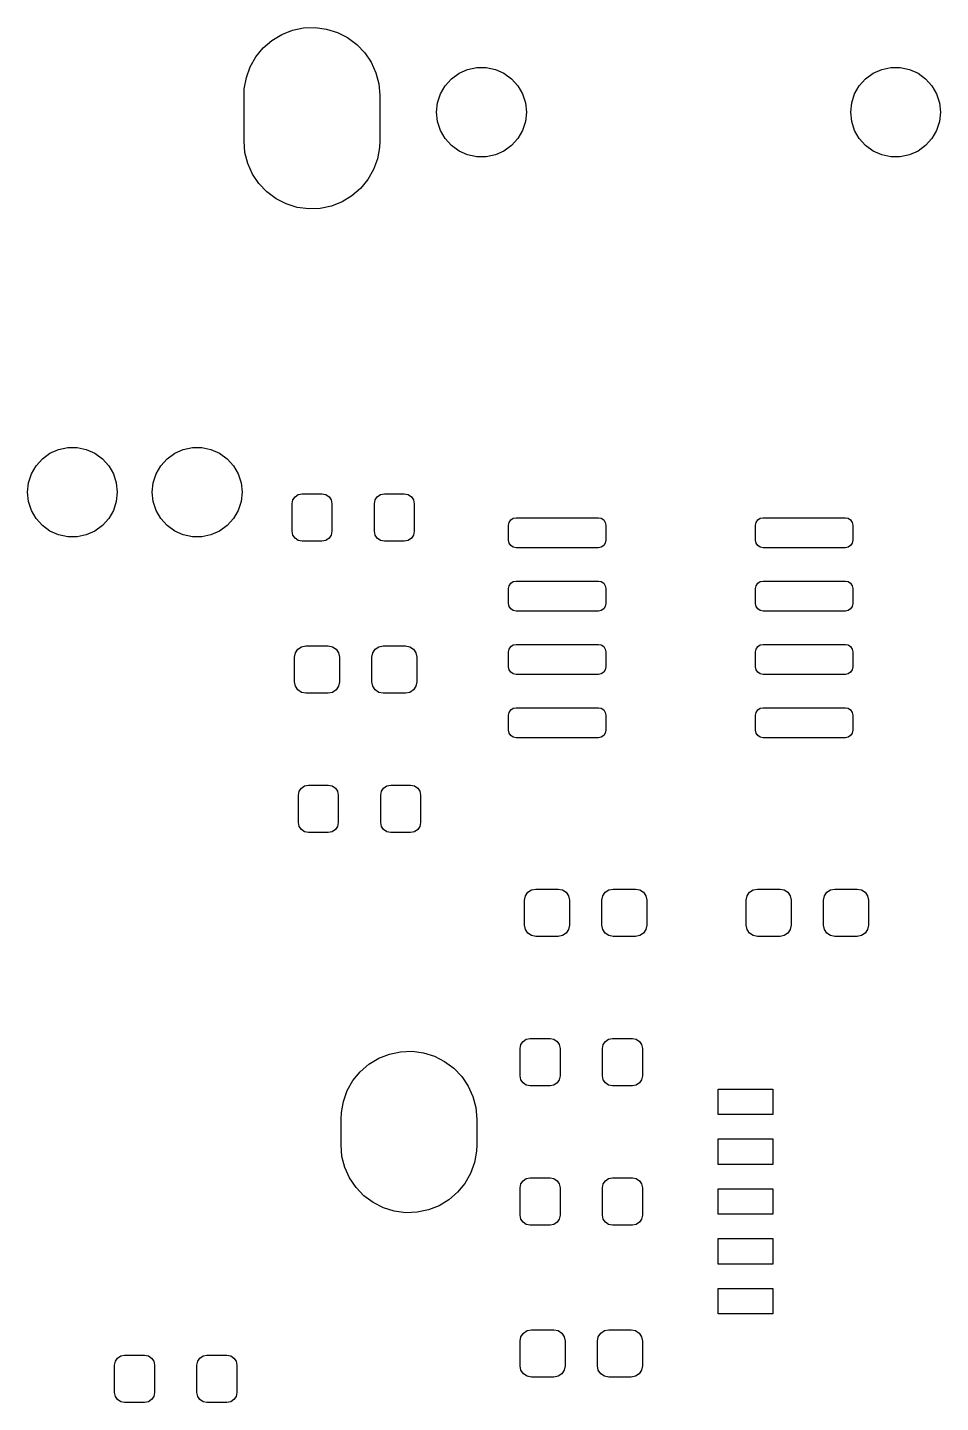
# Model space of a CAD drawing. Extents: x 74 to 207, y -142 to -34.
# Drawn here: x 166.7 to 185, y -61.44 to -33.86 of the extents above; entities that cross this region are included whole.
import ezdxf

# ---------------------------------------------------------------- set-up
doc = ezdxf.new("R2010")
doc.units = 0
doc.layers.add('BLACK', color=7, linetype='CONTINUOUS')

msp = doc.modelspace()

# ---------------------------------------------------------------- linework, layer by layer
at = {"layer": 'BLACK', "linetype": 'CONTINUOUS'}
for p, q in [((172.009, -33.9174), (172.234, -33.8701)), ((172.234, -33.8701), (172.464, -33.8615)), ((172.464, -33.8615), (172.692, -33.8917)), ((172.692, -33.8917), (172.912, -33.9599)), ((171.425, -34.2719), (171.599, -34.1211)), ((171.599, -34.1211), (171.795, -34.0018)), ((171.795, -34.0018), (172.009, -33.9174)), ((172.912, -33.9599), (173.117, -34.0641)), ((173.117, -34.0641), (173.301, -34.2014)), ((171.165, -34.6495), (171.279, -34.4497)), ((171.279, -34.4497), (171.425, -34.2719)), ((173.301, -34.2014), (173.46, -34.3678)), ((173.46, -34.3678), (173.588, -34.5586)), ((171.087, -34.8657), (171.165, -34.6495)), ((173.588, -34.5586), (173.683, -34.7683)), ((175.351, -34.7806), (175.523, -34.704)), ((175.523, -34.704), (175.707, -34.6649)), ((175.707, -34.6649), (175.895, -34.6649)), ((175.895, -34.6649), (176.079, -34.704)), ((176.079, -34.704), (176.251, -34.7806)), ((183.651, -34.7806), (183.823, -34.704)), ((183.823, -34.704), (184.007, -34.6649)), ((184.007, -34.6649), (184.195, -34.6649)), ((184.195, -34.6649), (184.379, -34.704)), ((184.379, -34.704), (184.551, -34.7806)), ((171.046, -35.092), (171.087, -34.8657)), ((173.683, -34.7683), (173.741, -34.9909)), ((173.741, -34.9909), (173.76, -35.22)), ((175.073, -35.031), (175.199, -34.8912)), ((175.199, -34.8912), (175.351, -34.7806)), ((176.251, -34.7806), (176.403, -34.8912)), ((176.403, -34.8912), (176.529, -35.031)), ((183.373, -35.031), (183.499, -34.8912)), ((183.499, -34.8912), (183.651, -34.7806)), ((184.551, -34.7806), (184.703, -34.8912)), ((184.703, -34.8912), (184.829, -35.031)), ((171.04, -35.22), (171.046, -35.092)), ((171.04, -36.14), (171.04, -35.22)), ((173.76, -35.22), (173.76, -36.14)), ((174.921, -35.3729), (174.979, -35.1939)), ((174.979, -35.1939), (175.073, -35.031)), ((176.529, -35.031), (176.623, -35.1939)), ((176.623, -35.1939), (176.681, -35.3729)), ((183.221, -35.3729), (183.279, -35.1939)), ((183.279, -35.1939), (183.373, -35.031)), ((184.829, -35.031), (184.923, -35.1939)), ((184.923, -35.1939), (184.981, -35.3729)), ((174.901, -35.56), (174.921, -35.3729)), ((174.921, -35.7471), (174.901, -35.56)), ((176.681, -35.3729), (176.701, -35.56)), ((176.701, -35.56), (176.681, -35.7471)), ((183.201, -35.56), (183.221, -35.3729)), ((183.221, -35.7471), (183.201, -35.56)), ((184.981, -35.3729), (185.001, -35.56)), ((185.001, -35.56), (184.981, -35.7471)), ((174.979, -35.9261), (174.921, -35.7471)), ((176.681, -35.7471), (176.623, -35.9261)), ((183.279, -35.9261), (183.221, -35.7471)), ((184.981, -35.7471), (184.923, -35.9261)), ((175.073, -36.089), (174.979, -35.9261)), ((175.199, -36.2288), (175.073, -36.089)), ((176.529, -36.089), (176.403, -36.2288)), ((176.623, -35.9261), (176.529, -36.089)), ((183.373, -36.089), (183.279, -35.9261)), ((183.499, -36.2288), (183.373, -36.089)), ((184.829, -36.089), (184.703, -36.2288)), ((184.923, -35.9261), (184.829, -36.089)), ((171.059, -36.3691), (171.04, -36.14)), ((171.117, -36.5917), (171.059, -36.3691)), ((173.754, -36.268), (173.713, -36.4943)), ((173.76, -36.14), (173.754, -36.268)), ((175.351, -36.3394), (175.199, -36.2288)), ((175.523, -36.416), (175.351, -36.3394)), ((176.251, -36.3394), (176.079, -36.416)), ((176.403, -36.2288), (176.251, -36.3394)), ((183.651, -36.3394), (183.499, -36.2288)), ((183.823, -36.416), (183.651, -36.3394)), ((184.551, -36.3394), (184.379, -36.416)), ((184.703, -36.2288), (184.551, -36.3394)), ((171.212, -36.8014), (171.117, -36.5917)), ((173.713, -36.4943), (173.635, -36.7105)), ((175.707, -36.4551), (175.523, -36.416)), ((175.895, -36.4551), (175.707, -36.4551)), ((176.079, -36.416), (175.895, -36.4551)), ((184.007, -36.4551), (183.823, -36.416)), ((184.195, -36.4551), (184.007, -36.4551)), ((184.379, -36.416), (184.195, -36.4551)), ((171.34, -36.9922), (171.212, -36.8014)), ((173.521, -36.9103), (173.375, -37.0881)), ((173.635, -36.7105), (173.521, -36.9103)), ((171.499, -37.1586), (171.34, -36.9922)), ((171.683, -37.2959), (171.499, -37.1586)), ((173.375, -37.0881), (173.201, -37.2389)), ((171.888, -37.4001), (171.683, -37.2959)), ((172.108, -37.4683), (171.888, -37.4001)), ((172.336, -37.4985), (172.108, -37.4683)), ((172.566, -37.4899), (172.336, -37.4985)), ((172.791, -37.4426), (172.566, -37.4899)), ((173.005, -37.3582), (172.791, -37.4426)), ((173.201, -37.2389), (173.005, -37.3582)), ((166.998, -42.5112), (167.15, -42.4006)), ((167.15, -42.4006), (167.322, -42.324)), ((167.322, -42.324), (167.506, -42.2849)), ((167.506, -42.2849), (167.694, -42.2849)), ((167.694, -42.2849), (167.878, -42.324)), ((167.878, -42.324), (168.05, -42.4006)), ((168.05, -42.4006), (168.202, -42.5112)), ((169.498, -42.5112), (169.65, -42.4006)), ((169.65, -42.4006), (169.822, -42.324)), ((169.822, -42.324), (170.006, -42.2849)), ((170.006, -42.2849), (170.194, -42.2849)), ((170.194, -42.2849), (170.378, -42.324)), ((170.378, -42.324), (170.55, -42.4006)), ((170.55, -42.4006), (170.702, -42.5112)), ((166.778, -42.8139), (166.872, -42.651)), ((166.872, -42.651), (166.998, -42.5112)), ((168.202, -42.5112), (168.328, -42.651)), ((168.328, -42.651), (168.422, -42.8139)), ((169.278, -42.8139), (169.372, -42.651)), ((169.372, -42.651), (169.498, -42.5112)), ((170.702, -42.5112), (170.828, -42.651)), ((170.828, -42.651), (170.922, -42.8139)), ((166.7, -43.18), (166.72, -42.9929)), ((166.72, -42.9929), (166.778, -42.8139)), ((168.422, -42.8139), (168.48, -42.9929)), ((168.48, -42.9929), (168.5, -43.18)), ((169.2, -43.18), (169.22, -42.9929)), ((169.22, -42.9929), (169.278, -42.8139)), ((170.922, -42.8139), (170.98, -42.9929)), ((170.98, -42.9929), (171, -43.18)), ((166.72, -43.3671), (166.7, -43.18)), ((168.5, -43.18), (168.48, -43.3671)), ((169.22, -43.3671), (169.2, -43.18)), ((171, -43.18), (170.98, -43.3671)), ((172.018, -43.3365), (172.062, -43.2716)), ((172.062, -43.2716), (172.126, -43.2282)), ((172.126, -43.2282), (172.203, -43.213)), ((172.203, -43.213), (172.603, -43.213)), ((172.603, -43.213), (172.68, -43.2282)), ((172.68, -43.2282), (172.744, -43.2716)), ((172.744, -43.2716), (172.788, -43.3365)), ((173.668, -43.3365), (173.712, -43.2716)), ((173.712, -43.2716), (173.776, -43.2282)), ((173.776, -43.2282), (173.853, -43.213)), ((173.853, -43.213), (174.253, -43.213)), ((174.253, -43.213), (174.33, -43.2282)), ((174.33, -43.2282), (174.394, -43.2716)), ((174.394, -43.2716), (174.438, -43.3365)), ((166.778, -43.5461), (166.72, -43.3671)), ((166.872, -43.709), (166.778, -43.5461)), ((168.422, -43.5461), (168.328, -43.709)), ((168.48, -43.3671), (168.422, -43.5461)), ((169.278, -43.5461), (169.22, -43.3671)), ((169.372, -43.709), (169.278, -43.5461)), ((170.922, -43.5461), (170.828, -43.709)), ((170.98, -43.3671), (170.922, -43.5461)), ((172.003, -43.413), (172.018, -43.3365)), ((172.003, -43.963), (172.003, -43.413)), ((172.788, -43.3365), (172.803, -43.413)), ((172.803, -43.413), (172.803, -43.963)), ((173.653, -43.413), (173.668, -43.3365)), ((173.653, -43.963), (173.653, -43.413)), ((174.438, -43.3365), (174.453, -43.413)), ((174.453, -43.413), (174.453, -43.963)), ((166.998, -43.8488), (166.872, -43.709)), ((168.328, -43.709), (168.202, -43.8488)), ((169.498, -43.8488), (169.372, -43.709)), ((170.828, -43.709), (170.702, -43.8488)), ((176.344, -43.8428), (176.355, -43.7854)), ((176.355, -43.7854), (176.388, -43.7367)), ((176.388, -43.7367), (176.436, -43.7042)), ((176.436, -43.7042), (176.494, -43.6928)), ((176.494, -43.6928), (178.144, -43.6928)), ((178.144, -43.6928), (178.201, -43.7042)), ((178.201, -43.7042), (178.25, -43.7367)), ((178.25, -43.7367), (178.282, -43.7854)), ((178.282, -43.7854), (178.294, -43.8428)), ((181.294, -43.8428), (181.305, -43.7854)), ((181.305, -43.7854), (181.338, -43.7367)), ((181.338, -43.7367), (181.386, -43.7042)), ((181.386, -43.7042), (181.444, -43.6928)), ((181.444, -43.6928), (183.094, -43.6928)), ((183.094, -43.6928), (183.151, -43.7042)), ((183.151, -43.7042), (183.2, -43.7367)), ((183.2, -43.7367), (183.232, -43.7854)), ((183.232, -43.7854), (183.244, -43.8428)), ((167.15, -43.9594), (166.998, -43.8488)), ((167.322, -44.036), (167.15, -43.9594)), ((167.506, -44.0751), (167.322, -44.036)), ((167.694, -44.0751), (167.506, -44.0751)), ((167.878, -44.036), (167.694, -44.0751)), ((168.05, -43.9594), (167.878, -44.036)), ((168.202, -43.8488), (168.05, -43.9594)), ((169.65, -43.9594), (169.498, -43.8488)), ((169.822, -44.036), (169.65, -43.9594)), ((170.006, -44.0751), (169.822, -44.036)), ((170.194, -44.0751), (170.006, -44.0751)), ((170.378, -44.036), (170.194, -44.0751)), ((170.55, -43.9594), (170.378, -44.036)), ((170.702, -43.8488), (170.55, -43.9594)), ((172.018, -44.0395), (172.003, -43.963)), ((172.062, -44.1044), (172.018, -44.0395)), ((172.126, -44.1478), (172.062, -44.1044)), ((172.744, -44.1044), (172.68, -44.1478)), ((172.788, -44.0395), (172.744, -44.1044)), ((172.803, -43.963), (172.788, -44.0395)), ((173.668, -44.0395), (173.653, -43.963)), ((173.712, -44.1044), (173.668, -44.0395)), ((173.776, -44.1478), (173.712, -44.1044)), ((174.394, -44.1044), (174.33, -44.1478)), ((174.438, -44.0395), (174.394, -44.1044)), ((174.453, -43.963), (174.438, -44.0395)), ((176.344, -44.1428), (176.344, -43.8428)), ((178.294, -43.8428), (178.294, -44.1428)), ((181.294, -44.1428), (181.294, -43.8428)), ((183.244, -43.8428), (183.244, -44.1428)), ((172.203, -44.163), (172.126, -44.1478)), ((172.603, -44.163), (172.203, -44.163)), ((172.68, -44.1478), (172.603, -44.163)), ((173.853, -44.163), (173.776, -44.1478)), ((174.253, -44.163), (173.853, -44.163)), ((174.33, -44.1478), (174.253, -44.163)), ((176.355, -44.2002), (176.344, -44.1428)), ((176.388, -44.2489), (176.355, -44.2002)), ((176.436, -44.2814), (176.388, -44.2489)), ((176.494, -44.2928), (176.436, -44.2814)), ((178.144, -44.2928), (176.494, -44.2928)), ((178.201, -44.2814), (178.144, -44.2928)), ((178.25, -44.2489), (178.201, -44.2814)), ((178.282, -44.2002), (178.25, -44.2489)), ((178.294, -44.1428), (178.282, -44.2002)), ((181.305, -44.2002), (181.294, -44.1428)), ((181.338, -44.2489), (181.305, -44.2002)), ((181.386, -44.2814), (181.338, -44.2489)), ((181.444, -44.2928), (181.386, -44.2814)), ((183.094, -44.2928), (181.444, -44.2928)), ((183.151, -44.2814), (183.094, -44.2928)), ((183.2, -44.2489), (183.151, -44.2814)), ((183.232, -44.2002), (183.2, -44.2489)), ((183.244, -44.1428), (183.232, -44.2002)), ((176.344, -45.1128), (176.355, -45.0554)), ((176.344, -45.4128), (176.344, -45.1128)), ((176.355, -45.0554), (176.388, -45.0067)), ((176.388, -45.0067), (176.436, -44.9742)), ((176.436, -44.9742), (176.494, -44.9628)), ((176.494, -44.9628), (178.144, -44.9628)), ((178.144, -44.9628), (178.201, -44.9742)), ((178.201, -44.9742), (178.25, -45.0067)), ((178.25, -45.0067), (178.282, -45.0554)), ((178.282, -45.0554), (178.294, -45.1128)), ((178.294, -45.1128), (178.294, -45.4128)), ((181.294, -45.1128), (181.305, -45.0554)), ((181.294, -45.4128), (181.294, -45.1128)), ((181.305, -45.0554), (181.338, -45.0067)), ((181.338, -45.0067), (181.386, -44.9742)), ((181.386, -44.9742), (181.444, -44.9628)), ((181.444, -44.9628), (183.094, -44.9628)), ((183.094, -44.9628), (183.151, -44.9742)), ((183.151, -44.9742), (183.2, -45.0067)), ((183.2, -45.0067), (183.232, -45.0554)), ((183.232, -45.0554), (183.244, -45.1128)), ((183.244, -45.1128), (183.244, -45.4128)), ((176.355, -45.4702), (176.344, -45.4128)), ((176.388, -45.5189), (176.355, -45.4702)), ((178.282, -45.4702), (178.25, -45.5189)), ((178.294, -45.4128), (178.282, -45.4702)), ((181.305, -45.4702), (181.294, -45.4128)), ((181.338, -45.5189), (181.305, -45.4702)), ((183.232, -45.4702), (183.2, -45.5189)), ((183.244, -45.4128), (183.232, -45.4702)), ((176.436, -45.5514), (176.388, -45.5189)), ((176.494, -45.5628), (176.436, -45.5514)), ((178.144, -45.5628), (176.494, -45.5628)), ((178.201, -45.5514), (178.144, -45.5628)), ((178.25, -45.5189), (178.201, -45.5514)), ((181.386, -45.5514), (181.338, -45.5189)), ((181.444, -45.5628), (181.386, -45.5514)), ((183.094, -45.5628), (181.444, -45.5628)), ((183.151, -45.5514), (183.094, -45.5628)), ((183.2, -45.5189), (183.151, -45.5514)), ((172.12, -46.3269), (172.193, -46.2781)), ((172.193, -46.2781), (172.279, -46.261)), ((172.279, -46.261), (172.729, -46.261)), ((172.729, -46.261), (172.815, -46.2781)), ((172.815, -46.2781), (172.888, -46.3269)), ((173.67, -46.3269), (173.743, -46.2781)), ((173.743, -46.2781), (173.829, -46.261)), ((173.829, -46.261), (174.279, -46.261)), ((174.279, -46.261), (174.365, -46.2781)), ((174.365, -46.2781), (174.438, -46.3269)), ((176.355, -46.3254), (176.388, -46.2767)), ((176.388, -46.2767), (176.436, -46.2442)), ((176.436, -46.2442), (176.494, -46.2328)), ((176.494, -46.2328), (178.144, -46.2328)), ((178.144, -46.2328), (178.201, -46.2442)), ((178.201, -46.2442), (178.25, -46.2767)), ((178.25, -46.2767), (178.282, -46.3254)), ((181.305, -46.3254), (181.338, -46.2767)), ((181.338, -46.2767), (181.386, -46.2442)), ((181.386, -46.2442), (181.444, -46.2328)), ((181.444, -46.2328), (183.094, -46.2328)), ((183.094, -46.2328), (183.151, -46.2442)), ((183.151, -46.2442), (183.2, -46.2767)), ((183.2, -46.2767), (183.232, -46.3254)), ((172.054, -46.486), (172.071, -46.3999)), ((172.054, -46.986), (172.054, -46.486)), ((172.071, -46.3999), (172.12, -46.3269)), ((172.888, -46.3269), (172.937, -46.3999)), ((172.937, -46.3999), (172.954, -46.486)), ((172.954, -46.486), (172.954, -46.986)), ((173.604, -46.486), (173.621, -46.3999)), ((173.604, -46.986), (173.604, -46.486)), ((173.621, -46.3999), (173.67, -46.3269)), ((174.438, -46.3269), (174.487, -46.3999)), ((174.487, -46.3999), (174.504, -46.486)), ((174.504, -46.486), (174.504, -46.986)), ((176.344, -46.3828), (176.355, -46.3254)), ((176.344, -46.6828), (176.344, -46.3828)), ((178.282, -46.3254), (178.294, -46.3828)), ((178.294, -46.3828), (178.294, -46.6828)), ((181.294, -46.3828), (181.305, -46.3254)), ((181.294, -46.6828), (181.294, -46.3828)), ((183.232, -46.3254), (183.244, -46.3828)), ((183.244, -46.3828), (183.244, -46.6828)), ((176.355, -46.7402), (176.344, -46.6828)), ((176.388, -46.7889), (176.355, -46.7402)), ((176.436, -46.8214), (176.388, -46.7889)), ((176.494, -46.8328), (176.436, -46.8214)), ((178.144, -46.8328), (176.494, -46.8328)), ((178.201, -46.8214), (178.144, -46.8328)), ((178.25, -46.7889), (178.201, -46.8214)), ((178.282, -46.7402), (178.25, -46.7889)), ((178.294, -46.6828), (178.282, -46.7402)), ((181.305, -46.7402), (181.294, -46.6828)), ((181.338, -46.7889), (181.305, -46.7402)), ((181.386, -46.8214), (181.338, -46.7889)), ((181.444, -46.8328), (181.386, -46.8214)), ((183.094, -46.8328), (181.444, -46.8328)), ((183.151, -46.8214), (183.094, -46.8328)), ((183.2, -46.7889), (183.151, -46.8214)), ((183.232, -46.7402), (183.2, -46.7889)), ((183.244, -46.6828), (183.232, -46.7402)), ((172.071, -47.0721), (172.054, -46.986)), ((172.12, -47.1451), (172.071, -47.0721)), ((172.193, -47.1939), (172.12, -47.1451)), ((172.888, -47.1451), (172.815, -47.1939)), ((172.937, -47.0721), (172.888, -47.1451)), ((172.954, -46.986), (172.937, -47.0721)), ((173.621, -47.0721), (173.604, -46.986)), ((173.67, -47.1451), (173.621, -47.0721)), ((173.743, -47.1939), (173.67, -47.1451)), ((174.438, -47.1451), (174.365, -47.1939)), ((174.487, -47.0721), (174.438, -47.1451)), ((174.504, -46.986), (174.487, -47.0721)), ((172.279, -47.211), (172.193, -47.1939)), ((172.729, -47.211), (172.279, -47.211)), ((172.815, -47.1939), (172.729, -47.211)), ((173.829, -47.211), (173.743, -47.1939)), ((174.279, -47.211), (173.829, -47.211)), ((174.365, -47.1939), (174.279, -47.211)), ((176.344, -47.6528), (176.355, -47.5954)), ((176.344, -47.9528), (176.344, -47.6528)), ((176.355, -47.5954), (176.388, -47.5467)), ((176.388, -47.5467), (176.436, -47.5142)), ((176.436, -47.5142), (176.494, -47.5028)), ((176.494, -47.5028), (178.144, -47.5028)), ((178.144, -47.5028), (178.201, -47.5142)), ((178.201, -47.5142), (178.25, -47.5467)), ((178.25, -47.5467), (178.282, -47.5954)), ((178.282, -47.5954), (178.294, -47.6528)), ((178.294, -47.6528), (178.294, -47.9528)), ((181.294, -47.6528), (181.305, -47.5954)), ((181.294, -47.9528), (181.294, -47.6528)), ((181.305, -47.5954), (181.338, -47.5467)), ((181.338, -47.5467), (181.386, -47.5142)), ((181.386, -47.5142), (181.444, -47.5028)), ((181.444, -47.5028), (183.094, -47.5028)), ((183.094, -47.5028), (183.151, -47.5142)), ((183.151, -47.5142), (183.2, -47.5467)), ((183.2, -47.5467), (183.232, -47.5954)), ((183.232, -47.5954), (183.244, -47.6528)), ((183.244, -47.6528), (183.244, -47.9528)), ((176.355, -48.0102), (176.344, -47.9528)), ((178.294, -47.9528), (178.282, -48.0102)), ((181.305, -48.0102), (181.294, -47.9528)), ((183.244, -47.9528), (183.232, -48.0102)), ((176.388, -48.0589), (176.355, -48.0102)), ((176.436, -48.0914), (176.388, -48.0589)), ((176.494, -48.1028), (176.436, -48.0914)), ((178.144, -48.1028), (176.494, -48.1028)), ((178.201, -48.0914), (178.144, -48.1028)), ((178.25, -48.0589), (178.201, -48.0914)), ((178.282, -48.0102), (178.25, -48.0589)), ((181.338, -48.0589), (181.305, -48.0102)), ((181.386, -48.0914), (181.338, -48.0589)), ((181.444, -48.1028), (181.386, -48.0914)), ((183.094, -48.1028), (181.444, -48.1028)), ((183.151, -48.0914), (183.094, -48.1028)), ((183.2, -48.0589), (183.151, -48.0914)), ((183.232, -48.0102), (183.2, -48.0589)), ((172.189, -49.1136), (172.253, -49.0702)), ((172.253, -49.0702), (172.33, -49.055)), ((172.33, -49.055), (172.73, -49.055)), ((172.73, -49.055), (172.807, -49.0702)), ((172.807, -49.0702), (172.871, -49.1136)), ((173.839, -49.1136), (173.903, -49.0702)), ((173.903, -49.0702), (173.98, -49.055)), ((173.98, -49.055), (174.38, -49.055)), ((174.38, -49.055), (174.457, -49.0702)), ((174.457, -49.0702), (174.521, -49.1136)), ((172.13, -49.255), (172.145, -49.1785)), ((172.13, -49.805), (172.13, -49.255)), ((172.145, -49.1785), (172.189, -49.1136)), ((172.871, -49.1136), (172.915, -49.1785)), ((172.915, -49.1785), (172.93, -49.255)), ((172.93, -49.255), (172.93, -49.805)), ((173.78, -49.255), (173.795, -49.1785)), ((173.78, -49.805), (173.78, -49.255)), ((173.795, -49.1785), (173.839, -49.1136)), ((174.521, -49.1136), (174.565, -49.1785)), ((174.565, -49.1785), (174.58, -49.255)), ((174.58, -49.255), (174.58, -49.805)), ((172.145, -49.8815), (172.13, -49.805)), ((172.189, -49.9464), (172.145, -49.8815)), ((172.915, -49.8815), (172.871, -49.9464)), ((172.93, -49.805), (172.915, -49.8815)), ((173.795, -49.8815), (173.78, -49.805)), ((173.839, -49.9464), (173.795, -49.8815)), ((174.565, -49.8815), (174.521, -49.9464)), ((174.58, -49.805), (174.565, -49.8815)), ((172.253, -49.9898), (172.189, -49.9464)), ((172.33, -50.005), (172.253, -49.9898)), ((172.73, -50.005), (172.33, -50.005)), ((172.807, -49.9898), (172.73, -50.005)), ((172.871, -49.9464), (172.807, -49.9898)), ((173.903, -49.9898), (173.839, -49.9464)), ((173.98, -50.005), (173.903, -49.9898)), ((174.38, -50.005), (173.98, -50.005)), ((174.457, -49.9898), (174.38, -50.005)), ((174.521, -49.9464), (174.457, -49.9898)), ((176.664, -51.3628), (176.681, -51.2767)), ((176.681, -51.2767), (176.73, -51.2037)), ((176.73, -51.2037), (176.802, -51.1549)), ((176.802, -51.1549), (176.889, -51.1378)), ((176.889, -51.1378), (177.339, -51.1378)), ((177.339, -51.1378), (177.425, -51.1549)), ((177.425, -51.1549), (177.498, -51.2037)), ((177.498, -51.2037), (177.546, -51.2767)), ((177.546, -51.2767), (177.564, -51.3628)), ((178.214, -51.3628), (178.231, -51.2767)), ((178.231, -51.2767), (178.28, -51.2037)), ((178.28, -51.2037), (178.352, -51.1549)), ((178.352, -51.1549), (178.439, -51.1378)), ((178.439, -51.1378), (178.889, -51.1378)), ((178.889, -51.1378), (178.975, -51.1549)), ((178.975, -51.1549), (179.048, -51.2037)), ((179.048, -51.2037), (179.096, -51.2767)), ((179.096, -51.2767), (179.114, -51.3628)), ((181.109, -51.3628), (181.126, -51.2767)), ((181.126, -51.2767), (181.175, -51.2037)), ((181.175, -51.2037), (181.247, -51.1549)), ((181.247, -51.1549), (181.334, -51.1378)), ((181.334, -51.1378), (181.784, -51.1378)), ((181.784, -51.1378), (181.87, -51.1549)), ((181.87, -51.1549), (181.943, -51.2037)), ((181.943, -51.2037), (181.991, -51.2767)), ((181.991, -51.2767), (182.009, -51.3628)), ((182.659, -51.3628), (182.676, -51.2767)), ((182.676, -51.2767), (182.725, -51.2037)), ((182.725, -51.2037), (182.797, -51.1549)), ((182.797, -51.1549), (182.884, -51.1378)), ((182.884, -51.1378), (183.334, -51.1378)), ((183.334, -51.1378), (183.42, -51.1549)), ((183.42, -51.1549), (183.493, -51.2037)), ((183.493, -51.2037), (183.541, -51.2767)), ((183.541, -51.2767), (183.559, -51.3628)), ((176.664, -51.8628), (176.664, -51.3628)), ((177.564, -51.3628), (177.564, -51.8628)), ((178.214, -51.8628), (178.214, -51.3628)), ((179.114, -51.3628), (179.114, -51.8628)), ((181.109, -51.8628), (181.109, -51.3628)), ((182.009, -51.3628), (182.009, -51.8628)), ((182.659, -51.8628), (182.659, -51.3628)), ((183.559, -51.3628), (183.559, -51.8628)), ((176.681, -51.9489), (176.664, -51.8628)), ((176.73, -52.0219), (176.681, -51.9489)), ((176.802, -52.0707), (176.73, -52.0219)), ((176.889, -52.0878), (176.802, -52.0707)), ((177.339, -52.0878), (176.889, -52.0878)), ((177.425, -52.0707), (177.339, -52.0878)), ((177.498, -52.0219), (177.425, -52.0707)), ((177.546, -51.9489), (177.498, -52.0219)), ((177.564, -51.8628), (177.546, -51.9489)), ((178.231, -51.9489), (178.214, -51.8628)), ((178.28, -52.0219), (178.231, -51.9489)), ((178.352, -52.0707), (178.28, -52.0219)), ((178.439, -52.0878), (178.352, -52.0707)), ((178.889, -52.0878), (178.439, -52.0878)), ((178.975, -52.0707), (178.889, -52.0878)), ((179.048, -52.0219), (178.975, -52.0707)), ((179.096, -51.9489), (179.048, -52.0219)), ((179.114, -51.8628), (179.096, -51.9489)), ((181.126, -51.9489), (181.109, -51.8628)), ((181.175, -52.0219), (181.126, -51.9489)), ((181.247, -52.0707), (181.175, -52.0219)), ((181.334, -52.0878), (181.247, -52.0707)), ((181.784, -52.0878), (181.334, -52.0878)), ((181.87, -52.0707), (181.784, -52.0878)), ((181.943, -52.0219), (181.87, -52.0707)), ((181.991, -51.9489), (181.943, -52.0219)), ((182.009, -51.8628), (181.991, -51.9489)), ((182.676, -51.9489), (182.659, -51.8628)), ((182.725, -52.0219), (182.676, -51.9489)), ((182.797, -52.0707), (182.725, -52.0219)), ((182.884, -52.0878), (182.797, -52.0707)), ((183.334, -52.0878), (182.884, -52.0878)), ((183.42, -52.0707), (183.334, -52.0878)), ((183.493, -52.0219), (183.42, -52.0707)), ((183.541, -51.9489), (183.493, -52.0219)), ((183.559, -51.8628), (183.541, -51.9489)), ((176.575, -54.335), (176.59, -54.2585)), ((176.59, -54.2585), (176.634, -54.1936)), ((176.634, -54.1936), (176.698, -54.1502)), ((176.698, -54.1502), (176.775, -54.135)), ((176.775, -54.135), (177.175, -54.135)), ((177.175, -54.135), (177.252, -54.1502)), ((177.252, -54.1502), (177.316, -54.1936)), ((177.316, -54.1936), (177.36, -54.2585)), ((177.36, -54.2585), (177.375, -54.335)), ((178.225, -54.335), (178.24, -54.2585)), ((178.24, -54.2585), (178.284, -54.1936)), ((178.284, -54.1936), (178.348, -54.1502)), ((178.348, -54.1502), (178.425, -54.135)), ((178.425, -54.135), (178.825, -54.135)), ((178.825, -54.135), (178.902, -54.1502)), ((178.902, -54.1502), (178.966, -54.1936)), ((178.966, -54.1936), (179.01, -54.2585)), ((179.01, -54.2585), (179.025, -54.335)), ((173.544, -54.6511), (173.74, -54.5318)), ((173.74, -54.5318), (173.954, -54.4474)), ((173.954, -54.4474), (174.179, -54.4001)), ((174.179, -54.4001), (174.409, -54.3915)), ((174.409, -54.3915), (174.637, -54.4217)), ((174.637, -54.4217), (174.857, -54.4899)), ((174.857, -54.4899), (175.062, -54.5941)), ((175.062, -54.5941), (175.246, -54.7314)), ((176.575, -54.885), (176.575, -54.335)), ((177.375, -54.335), (177.375, -54.885)), ((178.225, -54.885), (178.225, -54.335)), ((179.025, -54.335), (179.025, -54.885)), ((173.224, -54.9797), (173.37, -54.8019)), ((173.37, -54.8019), (173.544, -54.6511)), ((175.246, -54.7314), (175.405, -54.8978)), ((173.11, -55.1795), (173.224, -54.9797)), ((175.405, -54.8978), (175.533, -55.0886)), ((175.533, -55.0886), (175.628, -55.2983)), ((176.59, -54.9615), (176.575, -54.885)), ((176.634, -55.0264), (176.59, -54.9615)), ((176.698, -55.0698), (176.634, -55.0264)), ((176.775, -55.085), (176.698, -55.0698)), ((177.175, -55.085), (176.775, -55.085)), ((177.252, -55.0698), (177.175, -55.085)), ((177.316, -55.0264), (177.252, -55.0698)), ((177.36, -54.9615), (177.316, -55.0264)), ((177.375, -54.885), (177.36, -54.9615)), ((178.24, -54.9615), (178.225, -54.885)), ((178.284, -55.0264), (178.24, -54.9615)), ((178.348, -55.0698), (178.284, -55.0264)), ((178.425, -55.085), (178.348, -55.0698)), ((178.825, -55.085), (178.425, -55.085)), ((178.902, -55.0698), (178.825, -55.085)), ((178.966, -55.0264), (178.902, -55.0698)), ((179.01, -54.9615), (178.966, -55.0264)), ((179.025, -54.885), (179.01, -54.9615)), ((172.991, -55.622), (173.032, -55.3957)), ((173.032, -55.3957), (173.11, -55.1795)), ((175.628, -55.2983), (175.686, -55.5209)), ((180.542, -55.659), (180.542, -55.149)), ((180.542, -55.149), (181.642, -55.149)), ((181.642, -55.149), (181.642, -55.659)), ((172.985, -55.75), (172.991, -55.622)), ((175.686, -55.5209), (175.705, -55.75)), ((181.642, -55.659), (180.542, -55.659)), ((172.985, -56.27), (172.985, -55.75)), ((175.705, -55.75), (175.705, -56.27)), ((180.542, -56.659), (180.542, -56.149)), ((180.542, -56.149), (181.642, -56.149)), ((181.642, -56.149), (181.642, -56.659)), ((173.004, -56.4991), (172.985, -56.27)), ((173.062, -56.7217), (173.004, -56.4991)), ((175.699, -56.398), (175.658, -56.6243)), ((175.705, -56.27), (175.699, -56.398)), ((173.157, -56.9314), (173.062, -56.7217)), ((175.658, -56.6243), (175.58, -56.8405)), ((181.642, -56.659), (180.542, -56.659)), ((173.285, -57.1222), (173.157, -56.9314)), ((175.466, -57.0403), (175.32, -57.2181)), ((175.58, -56.8405), (175.466, -57.0403)), ((176.575, -57.129), (176.59, -57.0525)), ((176.59, -57.0525), (176.634, -56.9876)), ((176.634, -56.9876), (176.698, -56.9442)), ((176.698, -56.9442), (176.775, -56.929)), ((176.775, -56.929), (177.175, -56.929)), ((177.175, -56.929), (177.252, -56.9442)), ((177.252, -56.9442), (177.316, -56.9876)), ((177.316, -56.9876), (177.36, -57.0525)), ((177.36, -57.0525), (177.375, -57.129)), ((178.225, -57.129), (178.24, -57.0525)), ((178.24, -57.0525), (178.284, -56.9876)), ((178.284, -56.9876), (178.348, -56.9442)), ((178.348, -56.9442), (178.425, -56.929)), ((178.425, -56.929), (178.825, -56.929)), ((178.825, -56.929), (178.902, -56.9442)), ((178.902, -56.9442), (178.966, -56.9876)), ((178.966, -56.9876), (179.01, -57.0525)), ((179.01, -57.0525), (179.025, -57.129)), ((173.444, -57.2886), (173.285, -57.1222)), ((173.628, -57.4259), (173.444, -57.2886)), ((175.32, -57.2181), (175.146, -57.3689)), ((176.575, -57.679), (176.575, -57.129)), ((177.375, -57.129), (177.375, -57.679)), ((178.225, -57.679), (178.225, -57.129)), ((179.025, -57.129), (179.025, -57.679)), ((180.542, -57.659), (180.542, -57.149)), ((180.542, -57.149), (181.642, -57.149)), ((181.642, -57.149), (181.642, -57.659)), ((173.833, -57.5301), (173.628, -57.4259)), ((174.053, -57.5983), (173.833, -57.5301)), ((174.281, -57.6285), (174.053, -57.5983)), ((174.511, -57.6199), (174.281, -57.6285)), ((174.736, -57.5726), (174.511, -57.6199)), ((174.95, -57.4882), (174.736, -57.5726)), ((175.146, -57.3689), (174.95, -57.4882)), ((176.59, -57.7555), (176.575, -57.679)), ((176.634, -57.8204), (176.59, -57.7555)), ((176.698, -57.8638), (176.634, -57.8204)), ((176.775, -57.879), (176.698, -57.8638)), ((177.175, -57.879), (176.775, -57.879)), ((177.252, -57.8638), (177.175, -57.879)), ((177.316, -57.8204), (177.252, -57.8638)), ((177.36, -57.7555), (177.316, -57.8204)), ((177.375, -57.679), (177.36, -57.7555)), ((178.24, -57.7555), (178.225, -57.679)), ((178.284, -57.8204), (178.24, -57.7555)), ((178.348, -57.8638), (178.284, -57.8204)), ((178.425, -57.879), (178.348, -57.8638)), ((178.825, -57.879), (178.425, -57.879)), ((178.902, -57.8638), (178.825, -57.879)), ((178.966, -57.8204), (178.902, -57.8638)), ((179.01, -57.7555), (178.966, -57.8204)), ((179.025, -57.679), (179.01, -57.7555)), ((181.642, -57.659), (180.542, -57.659)), ((180.542, -58.659), (180.542, -58.149)), ((180.542, -58.149), (181.642, -58.149)), ((181.642, -58.149), (181.642, -58.659)), ((181.642, -58.659), (180.542, -58.659)), ((180.542, -59.659), (180.542, -59.149)), ((180.542, -59.149), (181.642, -59.149)), ((181.642, -59.149), (181.642, -59.659)), ((181.642, -59.659), (180.542, -59.659)), ((176.592, -60.1159), (176.641, -60.0429)), ((176.641, -60.0429), (176.714, -59.9941)), ((176.714, -59.9941), (176.8, -59.977)), ((176.8, -59.977), (177.25, -59.977)), ((177.25, -59.977), (177.336, -59.9941)), ((177.336, -59.9941), (177.409, -60.0429)), ((177.409, -60.0429), (177.458, -60.1159)), ((178.142, -60.1159), (178.191, -60.0429)), ((178.191, -60.0429), (178.264, -59.9941)), ((178.264, -59.9941), (178.35, -59.977)), ((178.35, -59.977), (178.8, -59.977)), ((178.8, -59.977), (178.886, -59.9941)), ((178.886, -59.9941), (178.959, -60.0429)), ((178.959, -60.0429), (179.008, -60.1159)), ((176.575, -60.202), (176.592, -60.1159)), ((176.575, -60.702), (176.575, -60.202)), ((177.458, -60.1159), (177.475, -60.202)), ((177.475, -60.202), (177.475, -60.702)), ((178.125, -60.202), (178.142, -60.1159)), ((178.125, -60.702), (178.125, -60.202)), ((179.008, -60.1159), (179.025, -60.202)), ((179.025, -60.202), (179.025, -60.702)), ((168.447, -60.685), (168.462, -60.6085)), ((168.462, -60.6085), (168.506, -60.5436)), ((168.506, -60.5436), (168.57, -60.5002)), ((168.57, -60.5002), (168.647, -60.485)), ((168.647, -60.485), (169.047, -60.485)), ((169.047, -60.485), (169.124, -60.5002)), ((169.124, -60.5002), (169.188, -60.5436)), ((169.188, -60.5436), (169.232, -60.6085)), ((169.232, -60.6085), (169.247, -60.685)), ((170.097, -60.685), (170.112, -60.6085)), ((170.112, -60.6085), (170.156, -60.5436)), ((170.156, -60.5436), (170.22, -60.5002)), ((170.22, -60.5002), (170.297, -60.485)), ((170.297, -60.485), (170.697, -60.485)), ((170.697, -60.485), (170.774, -60.5002)), ((170.774, -60.5002), (170.838, -60.5436)), ((170.838, -60.5436), (170.882, -60.6085)), ((170.882, -60.6085), (170.897, -60.685)), ((168.447, -61.235), (168.447, -60.685)), ((169.247, -60.685), (169.247, -61.235)), ((170.097, -61.235), (170.097, -60.685)), ((170.897, -60.685), (170.897, -61.235)), ((176.592, -60.7881), (176.575, -60.702)), ((176.641, -60.8611), (176.592, -60.7881)), ((176.714, -60.9099), (176.641, -60.8611)), ((176.8, -60.927), (176.714, -60.9099)), ((177.25, -60.927), (176.8, -60.927)), ((177.336, -60.9099), (177.25, -60.927)), ((177.409, -60.8611), (177.336, -60.9099)), ((177.458, -60.7881), (177.409, -60.8611)), ((177.475, -60.702), (177.458, -60.7881)), ((178.142, -60.7881), (178.125, -60.702)), ((178.191, -60.8611), (178.142, -60.7881)), ((178.264, -60.9099), (178.191, -60.8611)), ((178.35, -60.927), (178.264, -60.9099)), ((178.8, -60.927), (178.35, -60.927)), ((178.886, -60.9099), (178.8, -60.927)), ((178.959, -60.8611), (178.886, -60.9099)), ((179.008, -60.7881), (178.959, -60.8611)), ((179.025, -60.702), (179.008, -60.7881)), ((168.462, -61.3115), (168.447, -61.235)), ((168.506, -61.3764), (168.462, -61.3115)), ((168.57, -61.4198), (168.506, -61.3764)), ((168.647, -61.435), (168.57, -61.4198)), ((169.047, -61.435), (168.647, -61.435)), ((169.124, -61.4198), (169.047, -61.435)), ((169.188, -61.3764), (169.124, -61.4198)), ((169.232, -61.3115), (169.188, -61.3764)), ((169.247, -61.235), (169.232, -61.3115)), ((170.112, -61.3115), (170.097, -61.235)), ((170.156, -61.3764), (170.112, -61.3115)), ((170.22, -61.4198), (170.156, -61.3764)), ((170.297, -61.435), (170.22, -61.4198)), ((170.697, -61.435), (170.297, -61.435)), ((170.774, -61.4198), (170.697, -61.435)), ((170.838, -61.3764), (170.774, -61.4198)), ((170.882, -61.3115), (170.838, -61.3764)), ((170.897, -61.235), (170.882, -61.3115))]:
    msp.add_line(p, q, dxfattribs=at)

doc.saveas('drawing.dxf')
